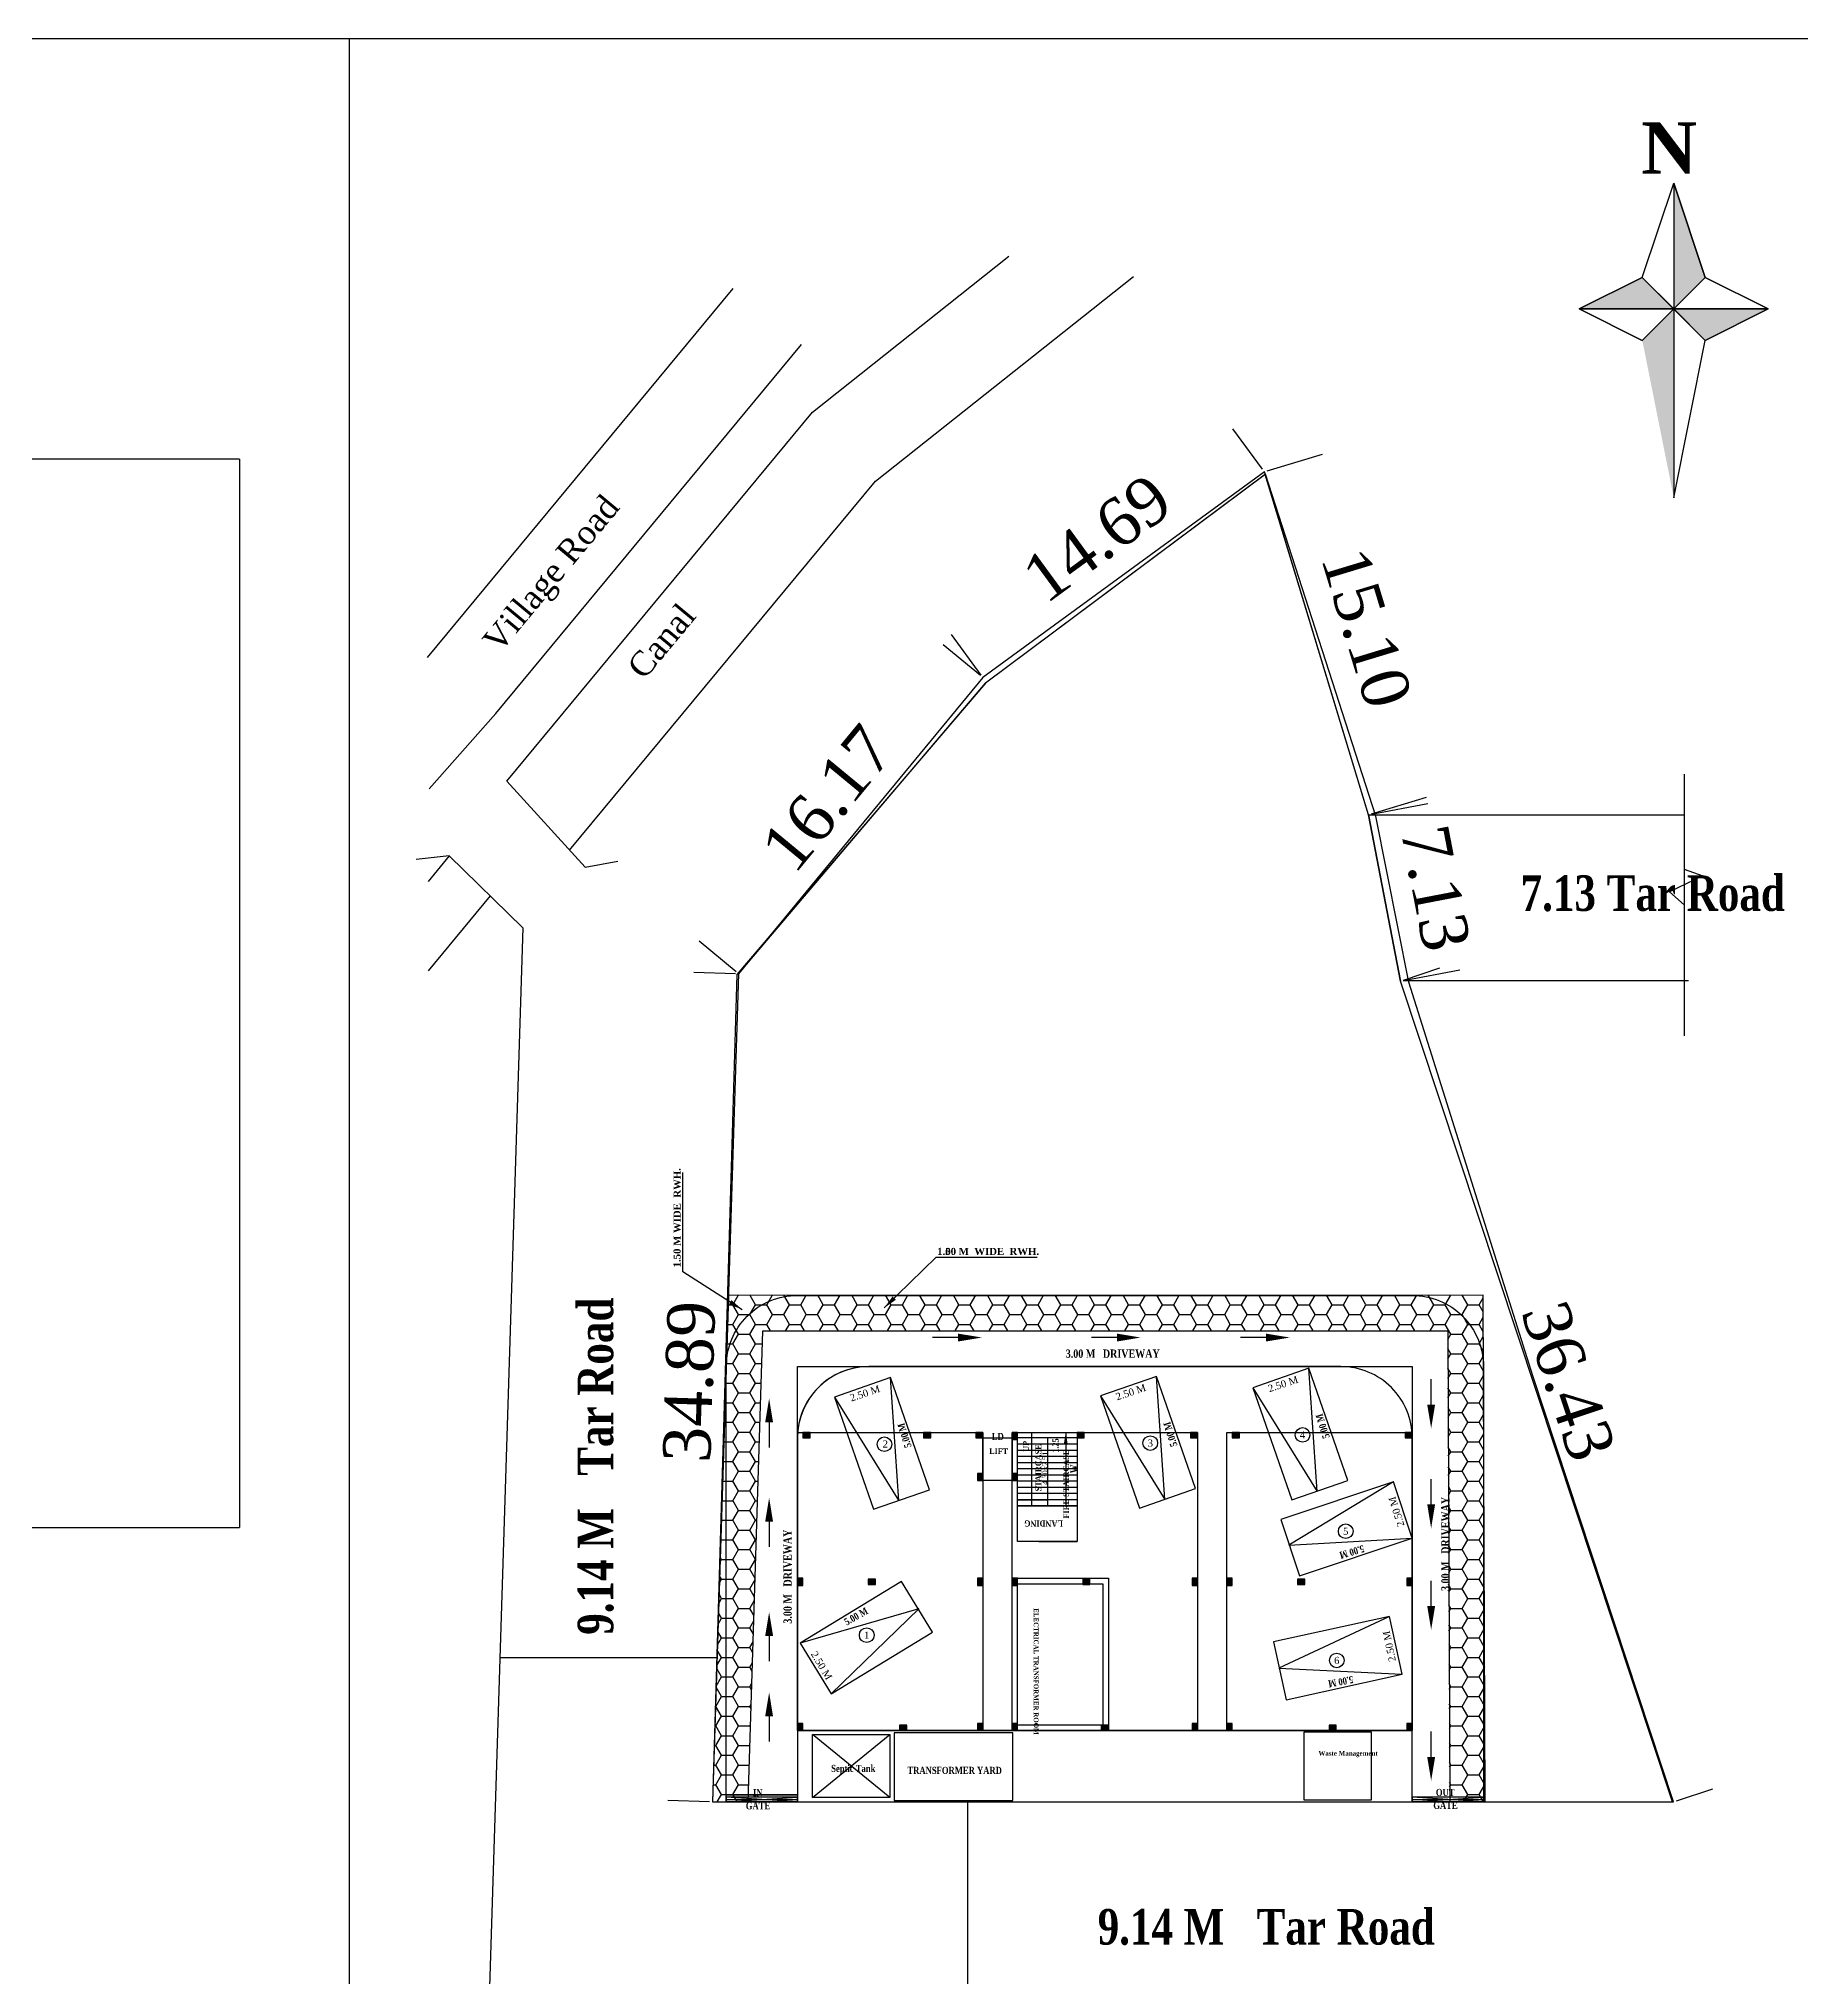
# Model space of a CAD drawing. Header units: metres. Extents: x 5 to 221, y 0 to 97.
# Drawn here: x 147.04 to 184.16, y 55.98 to 96.79 of the extents above; entities that cross this region are included whole.
import ezdxf
from ezdxf.enums import TextEntityAlignment as Align

# ---------------------------------------------------------------- set-up
doc = ezdxf.new("R2010")
doc.units = ezdxf.units.M
doc.header["$LTSCALE"] = 0.015
doc.styles.get("Standard").update_dxf_attribs({"font": 'times.ttf'})
doc.styles.add('style1', font='timesbd.ttf', dxfattribs={"width": 0.8, "height": 0.18})
doc.styles.add('style4', font='timesbd.ttf', dxfattribs={"height": 0.25})
doc.dimstyles.new('Copy(6) of 0.25', dxfattribs={"dimtxt": 0.25, "dimasz": 0.25, "dimexe": 0.1, "dimexo": 0.4, "dimgap": 0.09, "dimtad": 0, "dimzin": 0, "dimdsep": 46, "dimtxsty": 'Standard', "dimcen": 0.09, "dimclrt": 256, "dimadec": 0, "dimazin": 0, "dimtfac": 1, "dimtofl": 0, "dimtmove": 0, "dimatfit": 0, "dimfxl": 1, "dimtolj": 1, "dimtzin": 0, "dimarcsym": 0})
doc.dimstyles.new('EDCR DIMENSION', dxfattribs={"dimtxt": 0.18, "dimasz": 0.18, "dimexe": 0.1, "dimexo": 0.4, "dimgap": 0.09, "dimtad": 0, "dimtih": 1, "dimtoh": 1, "dimzin": 0, "dimdsep": 46, "dimtxsty": 'Standard', "dimcen": 0.09, "dimclrt": 256, "dimadec": 0, "dimazin": 0, "dimtfac": 1, "dimtofl": 0, "dimtmove": 0, "dimatfit": 0, "dimfxl": 1, "dimtolj": 1, "dimtzin": 0, "dimarcsym": 0})
doc.dimstyles.get("Standard").update_dxf_attribs({"dimtxt": 1, "dimasz": 0.25, "dimexe": 0.18, "dimexo": 0.0625, "dimgap": 0.09, "dimtad": 0, "dimzin": 0, "dimdsep": 46, "dimtxsty": 'Standard', "dimcen": 0.09, "dimsd1": 1, "dimsd2": 1, "dimadec": 0, "dimazin": 0, "dimtfac": 1, "dimtofl": 0, "dimtmove": 0, "dimatfit": 0, "dimfxl": 1, "dimtolj": 1, "dimtzin": 0, "dimarcsym": 0})

# ---------------------------------------------------------------- blocks, each defined once
blk = doc.blocks.new('*D50')
at = {"color": 0, "lineweight": -2, "transparency": 16777216}
for p, q in [((166.875, 83.384), (166.09, 84.031)), ((161.731, 77.146), (160.946, 77.793))]:
    blk.add_line(p, q, dxfattribs=at)
at = {"color": 0, "transparency": 16777216, "insert": (163.657, 80.797), "char_height": 1, "attachment_point": 5, "rotation": 50.4866}
blk.add_mtext('\\A1;16.17', dxfattribs=at)
blk = doc.blocks.new('*D51')
at = {"color": 0, "lineweight": -2, "transparency": 16777216}
for p, q in [((172.817, 87.728), (172.191, 88.583)), ((166.886, 83.394), (166.261, 84.25))]:
    blk.add_line(p, q, dxfattribs=at)
at = {"color": 0, "transparency": 16777216, "insert": (169.332, 86.271), "char_height": 1, "attachment_point": 5, "rotation": 36.1563}
blk.add_mtext('\\A1;14.69', dxfattribs=at)
blk = doc.blocks.new('*D53')
at = {"color": 0, "lineweight": -2, "transparency": 16777216}
for p, q in [((172.913, 87.695), (174.077, 88.049)), ((175.107, 80.471), (176.27, 80.824))]:
    blk.add_line(p, q, dxfattribs=at)
at = {"color": 0, "transparency": 16777216, "insert": (175.001, 84.384), "char_height": 1, "attachment_point": 5, "rotation": 286.8889}
blk.add_mtext('\\A1;15.10', dxfattribs=at)
blk = doc.blocks.new('*D52')
at = {"color": 0, "lineweight": -2, "transparency": 16777216}
for p, q in [((175.108, 80.465), (176.295, 80.693)), ((175.782, 76.964), (176.969, 77.192))]:
    blk.add_line(p, q, dxfattribs=at)
at = {"color": 0, "transparency": 16777216, "insert": (176.455, 78.909), "char_height": 1, "attachment_point": 5, "rotation": 280.8942}
blk.add_mtext('\\A1;7.13', dxfattribs=at)
blk = doc.blocks.new('*D54')
at = {"color": 0, "lineweight": -2, "transparency": 16777216}
for p, q in [((161.717, 77.108), (160.836, 77.136)), ((161.168, 59.672), (160.288, 59.7))]:
    blk.add_line(p, q, dxfattribs=at)
at = {"color": 0, "transparency": 16777216, "insert": (160.745, 68.516), "char_height": 1, "attachment_point": 5, "rotation": 88.1998}
blk.add_mtext('\\A1;34.89', dxfattribs=at)
blk = doc.blocks.new('*D55')
at = {"color": 0, "lineweight": -2, "transparency": 16777216}
for p, q in [((175.78, 76.972), (176.548, 77.228)), ((181.532, 59.69), (182.3, 59.945))]:
    blk.add_line(p, q, dxfattribs=at)
at = {"color": 0, "transparency": 16777216, "insert": (179.253, 68.53), "char_height": 1, "attachment_point": 5, "rotation": 288.4085}
blk.add_mtext('\\A1;36.43', dxfattribs=at)

msp = doc.modelspace()

# ---------------------------------------------------------------- hatches: boundary and pattern name
at = {"ltscale": 0.2}
h = msp.add_hatch(color=256, dxfattribs=at)
h.paths.add_polyline_path([(180.813, 91.77), (179.487, 91.107), (181.476, 91.107)])
h.paths.add_polyline_path([(181.476, 93.759), (181.476, 91.107), (182.139, 91.77)])
h.paths.add_polyline_path([(183.465, 91.107), (181.476, 91.107), (182.139, 90.444)])
h.paths.add_polyline_path([(181.476, 91.107), (180.813, 90.444), (181.476, 87.13)])
h = msp.add_hatch()
h.set_pattern_fill('HONEY', color=256, scale=0.075)
h.set_pattern_definition([(0, (-111.82826, 54.66945), (0.3571875, 0.2062223), [0.238125, -0.47625]), (120, (-111.82826, 54.66945), (-0.3571875, 0.2062223), [0.238125, -0.47625]), (60, (-111.82826, 54.66945), (8e-10, 0.4124446), [-0.47625, 0.238125])])
h.paths.add_polyline_path([(177.461, 70.34), (161.566, 70.335), (161.231, 59.67), (161.981, 59.67), (162.293, 69.585), (176.714, 69.59), (176.756, 59.67), (177.506, 59.67)])
h = msp.add_hatch(color=256)
h.dxf.hatch_style = 1
h.paths.add_polyline_path([(163.285, 67.335), (163.285, 67.45), (163.135, 67.45), (163.135, 67.335)])
h = msp.add_hatch(color=256)
h.dxf.hatch_style = 1
h.paths.add_polyline_path([(165.827, 67.335), (165.827, 67.45), (165.677, 67.45), (165.677, 67.335)])
h = msp.add_hatch(color=256)
h.dxf.hatch_style = 1
h.paths.add_polyline_path([(166.925, 67.335), (166.925, 67.45), (166.775, 67.45), (166.775, 67.335)])
h = msp.add_hatch(color=256)
h.dxf.hatch_style = 1
h.paths.add_polyline_path([(167.655, 67.45), (167.54, 67.45), (167.54, 67.3), (167.655, 67.3)])
h = msp.add_hatch(color=256)
h.dxf.hatch_style = 1
h.paths.add_polyline_path([(169.06, 67.335), (169.06, 67.45), (168.91, 67.45), (168.91, 67.335)])
h = msp.add_hatch(color=256)
h.dxf.hatch_style = 1
h.paths.add_polyline_path([(171.445, 67.335), (171.445, 67.45), (171.295, 67.45), (171.295, 67.335)])
h = msp.add_hatch(color=256)
h.dxf.hatch_style = 1
h.paths.add_polyline_path([(172.327, 67.335), (172.327, 67.45), (172.177, 67.45), (172.177, 67.335)])
h = msp.add_hatch(color=256)
h.dxf.hatch_style = 1
h.paths.add_polyline_path([(175.967, 67.335), (175.967, 67.45), (175.817, 67.45), (175.817, 67.335)])
h = msp.add_hatch(color=256)
h.dxf.hatch_style = 1
h.paths.add_polyline_path([(166.81, 66.435), (166.925, 66.435), (166.925, 66.585), (166.81, 66.585)])
h = msp.add_hatch(color=256)
h.dxf.hatch_style = 1
h.paths.add_polyline_path([(167.54, 66.435), (167.655, 66.435), (167.655, 66.585), (167.54, 66.585)])
h = msp.add_hatch(color=256)
h.dxf.hatch_style = 1
h.paths.add_polyline_path([(163.02, 64.228), (163.135, 64.228), (163.135, 64.378), (163.02, 64.378)])
h = msp.add_hatch(color=256)
h.dxf.hatch_style = 1
h.paths.add_polyline_path([(164.66, 64.245), (164.66, 64.36), (164.51, 64.36), (164.51, 64.245)])
h = msp.add_hatch(color=256)
h.dxf.hatch_style = 1
h.paths.add_polyline_path([(166.81, 64.228), (166.925, 64.228), (166.925, 64.378), (166.81, 64.378)])
h = msp.add_hatch(color=256)
h.dxf.hatch_style = 1
h.paths.add_polyline_path([(167.54, 64.228), (167.655, 64.228), (167.655, 64.378), (167.54, 64.378)])
h = msp.add_hatch(color=256)
h.dxf.hatch_style = 1
h.paths.add_polyline_path([(169.18, 64.245), (169.18, 64.36), (169.03, 64.36), (169.03, 64.245)])
h = msp.add_hatch(color=256)
h.dxf.hatch_style = 1
h.paths.add_polyline_path([(171.33, 64.228), (171.445, 64.228), (171.445, 64.378), (171.33, 64.378)])
h = msp.add_hatch(color=256)
h.dxf.hatch_style = 1
h.paths.add_polyline_path([(172.062, 64.228), (172.177, 64.228), (172.177, 64.378), (172.062, 64.378)])
h = msp.add_hatch(color=256)
h.dxf.hatch_style = 1
h.paths.add_polyline_path([(173.702, 64.245), (173.702, 64.36), (173.552, 64.36), (173.552, 64.245)])
h = msp.add_hatch(color=256)
h.dxf.hatch_style = 1
h.paths.add_polyline_path([(175.852, 64.228), (175.967, 64.228), (175.967, 64.378), (175.852, 64.378)])
h = msp.add_hatch(color=256)
h.dxf.hatch_style = 1
h.paths.add_polyline_path([(163.02, 61.17), (163.135, 61.17), (163.135, 61.32), (163.02, 61.32)])
h = msp.add_hatch(color=256)
h.dxf.hatch_style = 1
h.paths.add_polyline_path([(165.322, 61.17), (165.322, 61.285), (165.172, 61.285), (165.172, 61.17)])
h = msp.add_hatch(color=256)
h.dxf.hatch_style = 1
h.paths.add_polyline_path([(166.81, 61.17), (166.925, 61.17), (166.925, 61.32), (166.81, 61.32)])
h = msp.add_hatch(color=256)
h.dxf.hatch_style = 1
h.paths.add_polyline_path([(167.54, 61.17), (167.655, 61.17), (167.655, 61.32), (167.54, 61.32)])
h = msp.add_hatch(color=256)
h.dxf.hatch_style = 1
h.paths.add_polyline_path([(169.569, 61.17), (169.569, 61.285), (169.419, 61.285), (169.419, 61.17)])
h = msp.add_hatch(color=256)
h.dxf.hatch_style = 1
h.paths.add_polyline_path([(171.33, 61.17), (171.445, 61.17), (171.445, 61.32), (171.33, 61.32)])
h = msp.add_hatch(color=256)
h.dxf.hatch_style = 1
h.paths.add_polyline_path([(172.062, 61.17), (172.177, 61.17), (172.177, 61.32), (172.062, 61.32)])
h = msp.add_hatch(color=256)
h.dxf.hatch_style = 1
h.paths.add_polyline_path([(174.365, 61.17), (174.365, 61.285), (174.215, 61.285), (174.215, 61.17)])
h = msp.add_hatch(color=256)
h.dxf.hatch_style = 1
h.paths.add_polyline_path([(175.852, 61.17), (175.967, 61.17), (175.967, 61.32), (175.852, 61.32)])

# ---------------------------------------------------------------- linework, layer by layer
at = {"lineweight": -2}
msp.add_line((184.753, 96.793), (5.005, 96.793), dxfattribs=at)
for p, q in [((153.58, 96.793), (153.58, 23.09)), ((163.338, 88.932, -0.042), (167.469, 92.215, -0.042)), ((155.231, 83.763, 0.154), (161.668, 91.535, 0.154)), ((164.66, 87.478, -0.077), (170.1, 91.786, -0.077)), ((156.667, 82.585, 0.098), (163.105, 90.357, 0.098)), ((156.901, 81.16, -0.042), (163.338, 88.932, -0.042)), ((158.222, 79.706, -0.077), (164.66, 87.478, -0.077)), ((172.871, 87.619), (166.983, 83.227)), ((175.047, 80.453), (172.871, 87.619)), ((161.779, 77.106), (166.983, 83.227)), ((155.264, 80.999, 0.228), (156.667, 82.585, 0.228)), ((181.695, 81.312), (181.695, 75.8)), ((158.545, 79.35, -0.086), (156.901, 81.16, -0.042)), ((175.047, 80.453), (181.695, 80.453)), ((175.047, 80.453), (175.721, 76.952)), ((155.687, 79.589, -0.024), (154.992, 79.514, -25.257)), ((155.687, 79.589, -0.024), (155.242, 79.052, -0.024)), ((157.237, 78.072, -0.002), (155.687, 79.589, -0.024)), ((158.545, 79.35, -0.086), (159.233, 79.479, -25.318)), ((181.695, 79.311), (182.085, 79.17)), ((182.085, 79.17), (181.383, 78.828)), ((181.383, 78.828), (181.695, 78.556)), ((156.551, 78.744, -0.012), (155.242, 77.165, -0.012)), ((157.237, 78.072), (156.442, 52.768)), ((161.779, 77.106), (161.231, 59.67)), ((181.451, 59.67), (175.721, 76.952)), ((175.776, 76.963), (181.786, 76.963)), ((163.02, 67.45), (163.02, 65.96)), ((168.91, 67.335), (167.655, 67.335)), ((168.91, 67.2), (167.655, 67.2)), ((168.91, 67.07), (167.655, 67.07)), ((168.91, 66.94), (167.655, 66.94)), ((168.283, 67.335), (168.283, 65.9)), ((168.91, 66.81), (167.655, 66.81)), ((168.91, 66.68), (167.655, 66.68)), ((168.91, 66.55), (167.655, 66.55)), ((168.91, 66.42), (167.655, 66.42)), ((168.91, 66.29), (167.655, 66.29)), ((168.91, 66.16), (167.655, 66.16)), ((163.02, 65.96), (163.02, 63.52)), ((168.91, 66.03), (167.655, 66.03)), ((167.655, 66.03), (168.283, 66.03)), ((168.91, 65.9), (167.655, 65.9)), ((168.91, 65.155), (167.655, 65.155)), ((168.1, 65.155), (168.91, 65.155)), ((163.135, 64.328), (163.135, 64.345)), ((166.81, 64.245), (166.81, 64.228)), ((166.925, 64.228), (166.925, 64.36)), ((167.655, 64.328), (167.655, 64.345)), ((171.33, 64.245), (171.33, 64.228)), ((171.445, 64.228), (171.445, 64.36)), ((172.177, 64.328), (172.177, 64.345)), ((175.852, 64.245), (175.852, 64.228)), ((175.967, 64.228), (175.967, 64.36)), ((156.757, 62.713), (161.327, 62.713)), ((163.339, 59.764), (164.964, 61.089)), ((164.964, 59.764), (163.339, 61.089)), ((161.231, 59.67), (181.451, 59.67)), ((161.231, 59.67), (181.451, 59.67)), ((163.02, 59.816), (161.518, 59.816)), ((163.019, 59.77), (161.518, 59.77)), ((161.518, 59.77), (161.52, 59.67)), ((163.02, 59.67), (161.518, 59.77)), ((161.52, 59.816), (163.02, 59.816)), ((161.52, 59.67), (163.019, 59.77)), ((161.52, 59.72), (163.019, 59.72)), ((161.52, 59.67), (163.02, 59.67)), ((163.02, 59.67), (163.019, 59.77)), ((166.602, 59.67), (166.602, 55.1)), ((177.467, 59.77), (175.967, 59.77)), ((175.967, 59.77), (175.967, 59.67)), ((175.967, 59.67), (177.467, 59.77)), ((177.467, 59.67), (175.967, 59.77)), ((175.967, 59.72), (177.467, 59.72)), ((175.967, 59.67), (177.467, 59.67)), ((177.467, 59.67), (177.467, 59.77))]:
    msp.add_line(p, q)
at = {"ltscale": 0.2}
for p, q in [((180.812, 91.767), (181.475, 93.756)), ((181.475, 93.756), (181.475, 91.104)), ((181.475, 93.756), (182.138, 91.767)), ((179.486, 91.104), (180.812, 91.767)), ((180.812, 91.767), (182.138, 90.441)), ((180.812, 90.441), (182.138, 91.767)), ((182.138, 91.767), (183.464, 91.104)), ((183.464, 91.104), (179.486, 91.104)), ((180.812, 90.441), (179.486, 91.104)), ((181.475, 91.104), (183.464, 91.104)), ((183.464, 91.104), (182.138, 90.441)), ((151.265, 87.944), (90.531, 87.944)), ((151.265, 87.944), (151.265, 65.449)), ((160.602, 70.831, 24.011), (160.602, 72.925, 24.011)), ((165.939, 71.139), (168.067, 71.139)), ((165.939, 71.139), (168.067, 71.139)), ((166.4, 69.447), (165.867, 69.447)), ((169.747, 69.447), (169.214, 69.447)), ((172.886, 69.447), (172.353, 69.447)), ((176.366, 68.036), (176.366, 68.569)), ((162.423, 67.661), (162.423, 67.129)), ((167.953, 65.905), (167.953, 67.45)), ((176.366, 65.932), (176.366, 66.465)), ((90.531, 65.449), (151.265, 65.449)), ((162.423, 65.57), (162.423, 65.038)), ((166.81, 64.269), (166.925, 64.269)), ((171.33, 64.269), (171.445, 64.269)), ((175.852, 64.269), (175.967, 64.269)), ((176.366, 63.793), (176.366, 64.326)), ((162.423, 63.164), (162.423, 62.632)), ((162.423, 61.471), (162.423, 60.938)), ((176.366, 60.616), (176.366, 61.149))]:
    msp.add_line(p, q, dxfattribs=at)
for points in [[(181.475, 93.756), (181.475, 91.104), (182.138, 91.767)], [(180.812, 91.767), (179.486, 91.104), (181.475, 91.104)], [(182.138, 91.767), (181.475, 91.104), (183.464, 91.104)], [(181.475, 91.104), (179.486, 91.104), (180.812, 90.441)], [(182.138, 90.441), (181.475, 91.104), (181.475, 87.127)], [(183.464, 91.104), (181.475, 91.104), (182.138, 90.441)]]:
    msp.add_lwpolyline(points, close=True, dxfattribs=at)
for points in [[(175.721, 76.952), (175.047, 80.453), (172.854, 87.677), (166.923, 83.344), (161.779, 77.106), (161.231, 59.67), (181.451, 59.67)], [(181.473, 59.67), (178.508, 68.643), (175.895, 76.929), (175.204, 80.427), (172.877, 87.624), (166.983, 83.227), (161.746, 77.088), (161.231, 59.67)], [(175.721, 76.952), (175.047, 80.453), (172.871, 87.619), (166.983, 83.227), (162.285, 77.721), (161.779, 77.106), (161.231, 59.67), (181.451, 59.67)], [(177.506, 59.67), (177.461, 70.34), (161.566, 70.335), (161.231, 59.67), (161.981, 59.67), (162.293, 69.585), (176.714, 69.59), (176.756, 59.67)], [(175.967, 68.839), (175.967, 61.17), (163.02, 61.17), (163.02, 68.835)], [(163.8, 68.193), (164.622, 65.832), (165.803, 66.243), (164.98, 68.604)], [(169.4, 68.216), (170.222, 65.855), (171.402, 66.267), (170.58, 68.627)], [(172.607, 68.389), (173.429, 66.028), (174.609, 66.439), (173.787, 68.8)], [(163.02, 67.45), (166.925, 67.45), (166.925, 61.17), (163.02, 61.17)], [(163.135, 67.45), (163.135, 67.335), (163.285, 67.335), (163.285, 67.45)], [(163.135, 67.45), (163.135, 67.335), (163.285, 67.335), (163.285, 67.45)], [(165.677, 67.45), (165.677, 67.335), (165.827, 67.335), (165.827, 67.45)], [(165.677, 67.45), (165.677, 67.335), (165.827, 67.335), (165.827, 67.45)], [(166.775, 67.45), (166.775, 67.335), (166.925, 67.335), (166.925, 67.45)], [(166.775, 67.45), (166.775, 67.335), (166.925, 67.335), (166.925, 67.45)], [(167.54, 67.45), (171.445, 67.45), (171.445, 61.17), (167.54, 61.17)], [(167.54, 67.3), (167.655, 67.3), (167.655, 67.45), (167.54, 67.45)], [(167.54, 67.3), (167.655, 67.3), (167.655, 67.45), (167.54, 67.45)], [(167.655, 65.155), (167.655, 67.45), (168.91, 67.45), (168.91, 65.155)], [(168.91, 67.45), (168.91, 67.335), (169.06, 67.335), (169.06, 67.45)], [(168.91, 67.45), (168.91, 67.335), (169.06, 67.335), (169.06, 67.45)], [(171.295, 67.45), (171.295, 67.335), (171.445, 67.335), (171.445, 67.45)], [(171.295, 67.45), (171.295, 67.335), (171.445, 67.335), (171.445, 67.45)], [(172.062, 67.45), (175.967, 67.45), (175.967, 61.17), (172.062, 61.17)], [(172.177, 67.45), (172.177, 67.335), (172.327, 67.335), (172.327, 67.45)], [(172.177, 67.45), (172.177, 67.335), (172.327, 67.335), (172.327, 67.45)], [(175.817, 67.45), (175.817, 67.335), (175.967, 67.335), (175.967, 67.45)], [(175.817, 67.45), (175.817, 67.335), (175.967, 67.335), (175.967, 67.45)], [(166.925, 67.335), (167.54, 67.335), (167.54, 66.435), (166.925, 66.435)], [(166.925, 66.585), (166.81, 66.585), (166.81, 66.435), (166.925, 66.435)], [(166.925, 66.585), (166.81, 66.585), (166.81, 66.435), (166.925, 66.435)], [(167.655, 66.585), (167.54, 66.585), (167.54, 66.435), (167.655, 66.435)], [(167.655, 66.585), (167.54, 66.585), (167.54, 66.435), (167.655, 66.435)], [(175.571, 66.407), (173.2, 65.615), (173.596, 64.429), (175.967, 65.221)], [(167.655, 65.155), (167.655, 65.9), (168.91, 65.9), (168.91, 65.155)], [(163.135, 64.378), (163.02, 64.378), (163.02, 64.228), (163.135, 64.228)], [(163.135, 64.378), (163.02, 64.378), (163.02, 64.228), (163.135, 64.228)], [(163.731, 61.942), (165.865, 63.246), (165.213, 64.313), (163.08, 63.009)], [(164.51, 64.36), (164.51, 64.245), (164.66, 64.245), (164.66, 64.36)], [(164.51, 64.36), (164.51, 64.245), (164.66, 64.245), (164.66, 64.36)], [(166.925, 64.378), (166.81, 64.378), (166.81, 64.228), (166.925, 64.228)], [(166.925, 64.378), (166.81, 64.378), (166.81, 64.228), (166.925, 64.228)], [(167.655, 64.378), (167.54, 64.378), (167.54, 64.228), (167.655, 64.228)], [(167.655, 64.378), (167.54, 64.378), (167.54, 64.228), (167.655, 64.228)], [(169.03, 64.36), (169.03, 64.245), (169.18, 64.245), (169.18, 64.36)], [(169.03, 64.36), (169.03, 64.245), (169.18, 64.245), (169.18, 64.36)], [(171.445, 64.378), (171.33, 64.378), (171.33, 64.228), (171.445, 64.228)], [(171.445, 64.378), (171.33, 64.378), (171.33, 64.228), (171.445, 64.228)], [(172.177, 64.378), (172.062, 64.378), (172.062, 64.228), (172.177, 64.228)], [(172.177, 64.378), (172.062, 64.378), (172.062, 64.228), (172.177, 64.228)], [(173.552, 64.36), (173.552, 64.245), (173.702, 64.245), (173.702, 64.36)], [(173.552, 64.36), (173.552, 64.245), (173.702, 64.245), (173.702, 64.36)], [(175.967, 64.378), (175.852, 64.378), (175.852, 64.228), (175.967, 64.228)], [(175.967, 64.378), (175.852, 64.378), (175.852, 64.228), (175.967, 64.228)], [(175.487, 63.576), (173.046, 63.037), (173.315, 61.816), (175.757, 62.356)], [(163.135, 61.32), (163.02, 61.32), (163.02, 61.17), (163.135, 61.17)], [(163.135, 61.32), (163.02, 61.32), (163.02, 61.17), (163.135, 61.17)], [(165.172, 61.285), (165.172, 61.17), (165.322, 61.17), (165.322, 61.285)], [(165.172, 61.285), (165.172, 61.17), (165.322, 61.17), (165.322, 61.285)], [(166.925, 61.32), (166.81, 61.32), (166.81, 61.17), (166.925, 61.17)], [(166.925, 61.32), (166.81, 61.32), (166.81, 61.17), (166.925, 61.17)], [(167.655, 61.32), (167.54, 61.32), (167.54, 61.17), (167.655, 61.17)], [(167.655, 61.32), (167.54, 61.32), (167.54, 61.17), (167.655, 61.17)], [(169.419, 61.285), (169.419, 61.17), (169.569, 61.17), (169.569, 61.285)], [(169.419, 61.285), (169.419, 61.17), (169.569, 61.17), (169.569, 61.285)], [(171.445, 61.32), (171.33, 61.32), (171.33, 61.17), (171.445, 61.17)], [(171.445, 61.32), (171.33, 61.32), (171.33, 61.17), (171.445, 61.17)], [(172.177, 61.32), (172.062, 61.32), (172.062, 61.17), (172.177, 61.17)], [(172.177, 61.32), (172.062, 61.32), (172.062, 61.17), (172.177, 61.17)], [(174.215, 61.285), (174.215, 61.17), (174.365, 61.17), (174.365, 61.285)], [(174.215, 61.285), (174.215, 61.17), (174.365, 61.17), (174.365, 61.285)], [(175.967, 61.32), (175.852, 61.32), (175.852, 61.17), (175.967, 61.17)], [(175.967, 61.32), (175.852, 61.32), (175.852, 61.17), (175.967, 61.17)], [(163.339, 59.764), (163.339, 61.089), (164.964, 61.089), (164.964, 59.764)]]:
    msp.add_lwpolyline(points, close=True)
for points in [[(177.467, 59.67), (175.967, 59.67), (175.967, 67.335, 0.414214), (174.467, 68.835), (164.52, 68.835, 0.414214), (163.02, 67.335), (163.02, 59.67), (161.52, 59.67), (161.52, 68.835, -0.414214), (163.02, 70.335), (175.967, 70.335, -0.414214), (177.467, 68.835), (177.467, 61.17)], [(175.967, 67.335, 0.414309), (174.467, 68.835), (164.52, 68.835, 0.414179), (163.02, 67.335), (163.02, 61.17), (175.967, 61.17)]]:
    msp.add_lwpolyline(points, format="xyb", close=True)
for points in [[(163.8, 68.193), (165.158, 66.009), (164.98, 68.604)], [(169.4, 68.216), (170.757, 66.033), (170.58, 68.627)], [(172.607, 68.389), (173.965, 66.205), (173.787, 68.8)], [(175.571, 66.407), (173.371, 65.077), (175.967, 65.221)], [(163.731, 61.942), (165.578, 63.732), (163.08, 63.009)], [(175.487, 63.576), (173.159, 62.484), (175.757, 62.356)]]:
    msp.add_lwpolyline(points, dxfattribs=at)
at = {"lineweight": -2}
for points in [[(167.54, 64.378), (169.569, 64.378), (169.569, 61.17), (167.54, 61.17)], [(167.655, 64.263), (169.454, 64.263), (169.454, 61.285), (167.655, 61.285)], [(165.054, 61.125), (165.054, 59.7), (167.554, 59.7), (167.554, 61.125)], [(173.685, 59.712), (175.11, 59.712), (175.11, 61.137), (173.685, 61.137)]]:
    msp.add_lwpolyline(points, close=True, dxfattribs=at)
at = {"ltscale": 0.2}
for centre in [(164.851, 67.201), (170.451, 67.224), (173.658, 67.397), (174.566, 65.368), (164.478, 63.18), (174.378, 62.648)]:
    msp.add_circle(centre, 0.154, dxfattribs=at)
for points in [[(166.4, 69.53), (166.9, 69.447), (166.4, 69.363)], [(169.747, 69.53), (170.247, 69.447), (169.747, 69.363)], [(172.886, 69.53), (173.386, 69.447), (172.886, 69.363)], [(162.34, 67.661), (162.423, 68.161), (162.506, 67.661)], [(176.449, 68.036), (176.366, 67.536), (176.283, 68.036)], [(162.34, 65.57), (162.423, 66.07), (162.506, 65.57)], [(176.449, 65.932), (176.366, 65.432), (176.283, 65.932)], [(176.449, 63.793), (176.366, 63.293), (176.283, 63.793)], [(162.34, 63.164), (162.423, 63.664), (162.506, 63.164)], [(162.34, 61.471), (162.423, 61.971), (162.506, 61.471)], [(176.449, 60.616), (176.366, 60.116), (176.283, 60.616)]]:
    msp.add_solid(points, dxfattribs=at)

# ---------------------------------------------------------------- texts
at = {"ltscale": 0.2, "style": 'style4'}
for s, height, p in [('N', 1.08, (180.79, 93.953)), ('1.00 M  WIDE  RWH.', 0.15, (165.963, 71.185)), ('1.50 M  WIDE  RWH.', 0.15, (165.963, 71.185))]:
    msp.add_text(s, height=height, dxfattribs=at).set_placement(p)
for s, height, rotation, p in [('Village Road', 0.5, 50.286, (156.74, 83.834, -0.012)), ('Canal', 0.5, 50.286, (159.785, 83.276, -0.012)), ('2.50 M', 0.15, 18.5229, (172.96, 68.294)), ('2.50 M', 0.15, 18.5229, (164.154, 68.098)), ('2.50 M', 0.15, 18.5229, (169.753, 68.122)), ('4.30x2.51', 0.115, 90, (168.292, 66.344, 23.669)), ('2.50 M', 0.15, 107.7968, (175.807, 65.49)), ('2.50 M', 0.15, 101.7798, (175.625, 62.64)), ('2.50 M', 0.15, 300.759, (163.296, 62.783))]:
    msp.add_text(s, height=height, rotation=rotation).set_placement(p)
at = {"ltscale": 0.2, "style": 'style4', "width": 0.8}
for s, height, p in [('7.13 Tar Road', 0.75, (178.251, 78.43)), ('3.00 M   DRIVEWAY', 0.175, (168.67, 69.02)), ('LD', 0.15, (167.113, 67.288, 24.011)), ('Septic Tank', 0.15, (163.729, 60.299)), ('TRANSFORMER YARD', 0.15, (165.336, 60.258)), ('Waste Management', 0.1, (173.991, 60.643)), ('GATE  ', 0.15, (161.931, 59.513)), ('IN', 0.15, (162.083, 59.788)), ('GATE  ', 0.15, (176.411, 59.522)), ('OUT', 0.15, (176.465, 59.794)), ('9.14 M   Tar Road', 0.75, (169.343, 56.665))]:
    msp.add_text(s, height=height, dxfattribs=at).set_placement(p)
at = {"ltscale": 0.2, "style": 'style4'}
msp.add_text('1.50 M WIDE  RWH.', height=0.15, rotation=90, dxfattribs=at).set_placement((160.559, 70.924, 24.011))
at = {"ltscale": 0.2, "width": 0.8}
for s, height, rotation, style, p in [('9.14 M   Tar Road', 0.75, 90, 'style4', (159.139, 63.188)), ('5.00 M', 0.15, 107.3103, 'style4', (174.232, 67.348)), ('5.00 M', 0.15, 107.3103, 'style4', (165.425, 67.152)), ('5.00 M', 0.15, 107.3103, 'style4', (171.025, 67.176)), ('UP', 0.1288, 90, 'style4', (167.895, 67.04, 23.337)), ('STAIRCASE', 0.1288, 90, 'style4', (168.157, 66.208, 23.669)), ('1.25', 0.1288, 90, 'style4', (168.519, 67.021, 22.986)), ('FIRE STAIRCASE', 0.11846, 90, 'style1', (168.736, 65.635, -0.342)), ('W', 0.15, 90, 'style4', (168.919, 66.59, 24.011)), ('3.00 M   DRIVEWAY', 0.175, 90, 'style4', (176.753, 64.111)), ('3.00 M   DRIVEWAY', 0.175, 90, 'style4', (162.9, 63.422)), ('LANDING', 0.1288, 180, 'style4', (168.611, 65.595, 23.669)), ('5.00 M', 0.15, 196.5842, 'style4', (174.931, 65.079)), ('5.00 M', 0.15, 29.5463, 'style4', (164.058, 63.38)), ('ELECTRICAL TRANSFORMER ROOM', 0.1, 270, 'style4', (167.997, 63.748)), ('5.00 M', 0.15, 190.5672, 'style4', (174.71, 62.322))]:
    msp.add_text(s, height=height, rotation=rotation, dxfattribs=dict(at, style=style)).set_placement(p)
for s, p in [('4', (173.658, 67.397)), ('2', (164.87, 67.206)), ('3', (170.451, 67.224)), ('5', (174.566, 65.368)), ('1', (164.478, 63.18)), ('6', (174.378, 62.648))]:
    msp.add_text(s, height=0.15, rotation=0.4368).set_placement(p, align=Align.MIDDLE_CENTER)
at = {"style": 'style1', "width": 0.8}
msp.add_text('LIFT', height=0.115, dxfattribs=at).set_placement((167.06, 66.997, 23.337))

# ---------------------------------------------------------------- dimensions: what is measured, and where the dimension line sits
for p1, p2, distance, text, picture, middle in [((166.923, 83.344), (172.854, 87.677), 0.942, '14.69', '*D51', (169.332, 86.271)), ((175.047, 80.453), (172.854, 87.677), -1.099, '15.10', '*D53', (175.001, 84.384)), ((161.779, 77.106), (166.923, 83.344), 0.899, '16.17', '*D50', (163.657, 80.797)), ((175.721, 76.952), (175.047, 80.453), -1.091, '7.13', '*D52', (176.455, 78.909)), ((175.721, 76.952), (181.473, 59.67), 0.692, '36.43', '*D55', (179.253, 68.53))]:
    dim = msp.add_aligned_dim(p1=p1, p2=p2, distance=distance, text=text, dimstyle='Standard')
    dim.commit()
    dim.dimension.update_dxf_attribs({"geometry": picture, "text_midpoint": middle})
dim = msp.add_linear_dim(base=(161.015, 77.13), p1=(161.231, 59.67), p2=(161.779, 77.106), angle=88.1998, text='34.89', dimstyle='Standard')
dim.commit()
dim.dimension.update_dxf_attribs({"geometry": '*D54', "text_midpoint": (160.745, 68.516), "dimtype": 161})

# ---------------------------------------------------------------- leaders
at = {"ltscale": 0.2}
for points, dimstyle, override in [([(164.845, 70.069), (165.939, 71.139)], 'EDCR DIMENSION', {"dimscale": 1, "dimtxt": 0.3, "dimasz": 0.3, "dimgap": 0.09, "dimtad": 0, "dimtfillclr": 256}), ([(161.858, 70.032, 24.011), (160.602, 70.831, 24.011)], 'EDCR DIMENSION', {"dimscale": 1, "dimtxt": 0.3, "dimasz": 0.3, "dimgap": 0.09, "dimtad": 0, "dimtfillclr": 256}), ([(168.67, 67.453), (168.67, 65.905), (167.953, 65.905)], 'Copy(6) of 0.25', {"dimscale": 0, "dimgap": 0.09, "dimtad": 0, "dimtfillclr": 256})]:
    msp.add_leader(points, dimstyle=dimstyle, override=override, dxfattribs=at)

doc.saveas('drawing.dxf')
